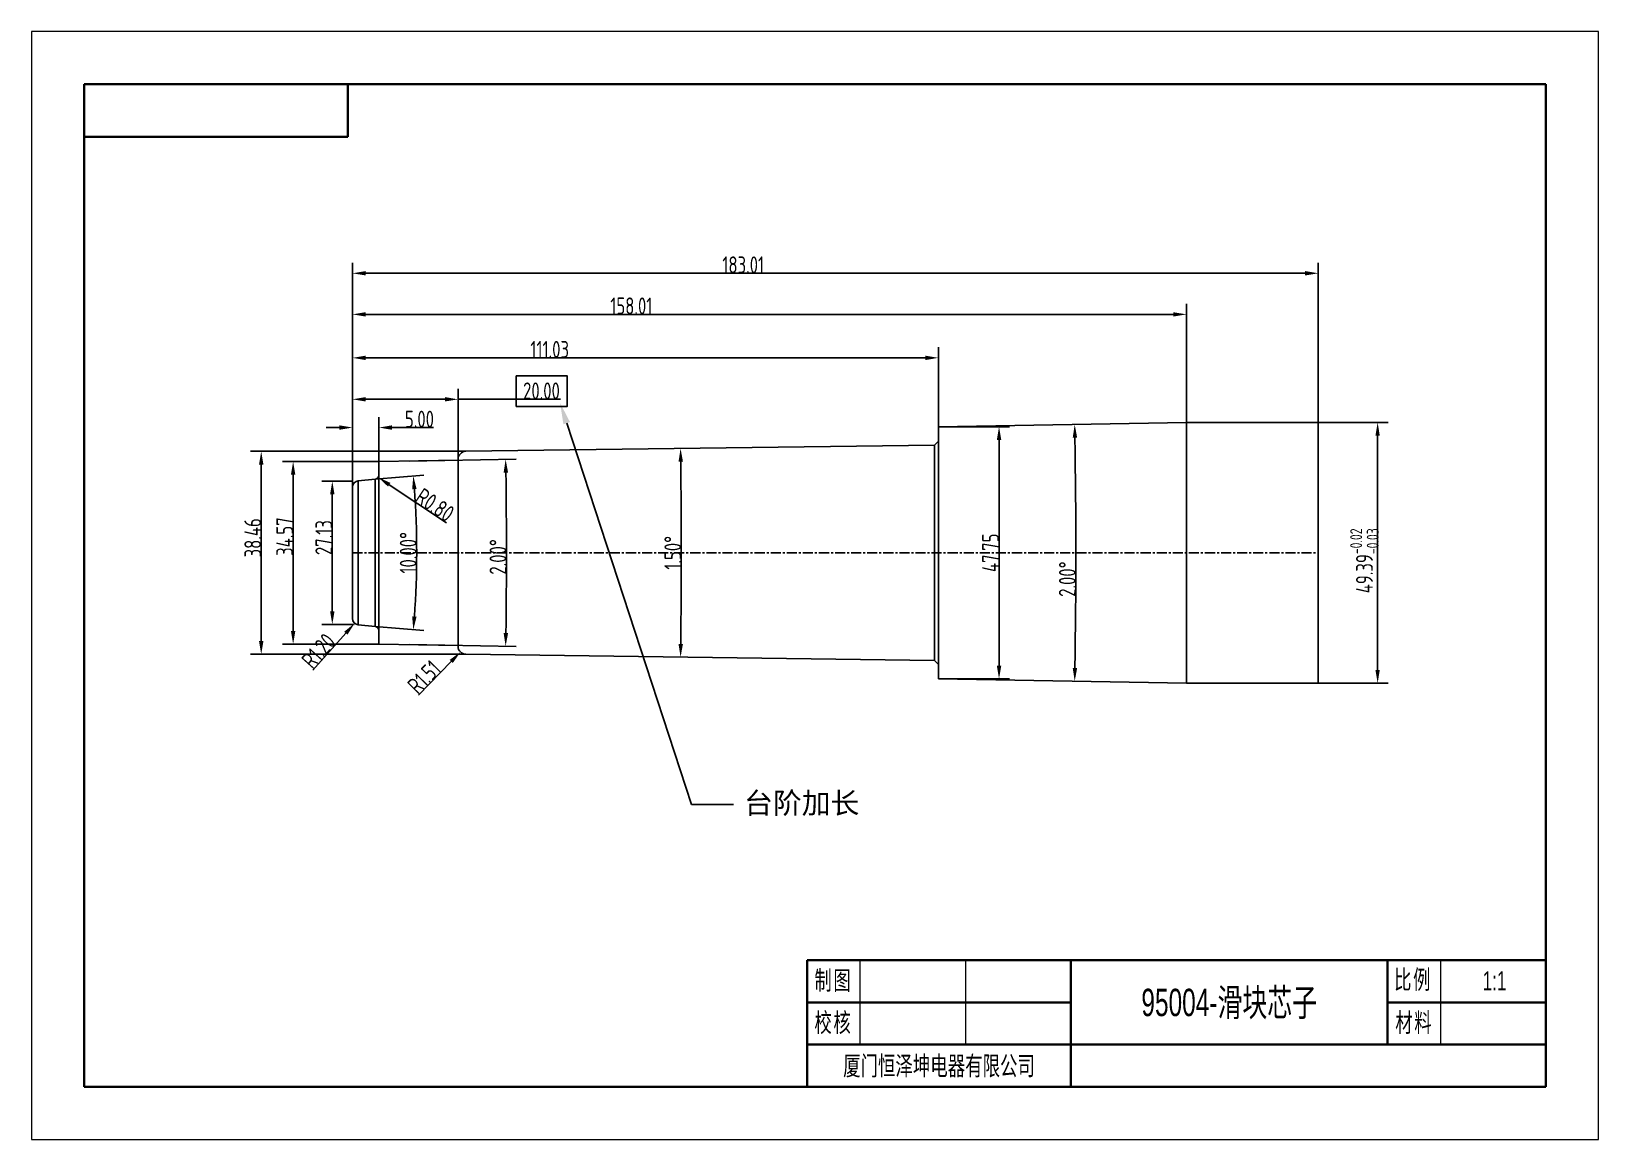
# Model space of a CAD drawing. Header units: millimetres. Extents: x 2204 to 2501, y 1318 to 1528.
import ezdxf
from ezdxf import colors
from ezdxf.entities.mleader import LeaderData, LeaderLine
from ezdxf.enums import TextEntityAlignment as Align
from ezdxf.math import Vec2, Vec3

# ---------------------------------------------------------------- set-up
doc = ezdxf.new("R2010")
doc.units = ezdxf.units.MM
doc.linetypes.add('CENTER', pattern=[0.6, 0.375, -0.075, 0.075, -0.075])
doc.linetypes.add('DIVIDE', pattern=[31.75, 12.7, -6.35, 0, -6.35, 0, -6.35])
doc.layers.get('Defpoints').update_dxf_attribs({"lineweight": 5})
for name, color, linetype, lineweight in [('dim', 82, 'Continuous', 9), ('文字层', 3, 'Continuous', 18), ('粗实线', 7, 'Continuous', 30), ('粗实线层', 7, 'Continuous', 35), ('细实线层', 7, 'Continuous', 18)]:
    doc.layers.add(name, color=color, linetype=linetype, lineweight=lineweight)
doc.styles.get("Standard").update_dxf_attribs({"font": 'arial.ttf'})
doc.styles.add('标准', font='FSGB2312.ttf', dxfattribs={"width": 0.667})
doc.styles.add('标注', font='isocp.shx', dxfattribs={"width": 0.8, "bigfont": 'hztxt.shx'})
doc.dimstyles.new('副本 a4', dxfattribs={"dimtxt": 3.2, "dimasz": 2.5, "dimexe": 2, "dimexo": 0, "dimgap": 0, "dimtad": 1, "dimzin": 0, "dimdsep": 46, "dimtxsty": '标注', "dimcen": 0, "dimdle": 3, "dimclrd": 4, "dimclre": 4, "dimclrt": 6, "dimazin": 0, "dimtfac": 1, "dimtofl": 0, "dimtmove": 0, "dimatfit": 3, "dimfxl": 0, "dimtolj": 1, "dimarcsym": 0})

# ---------------------------------------------------------------- blocks, each defined once
blk = doc.blocks.new('A4图框')
at = {"layer": '粗实线层'}
for p, q in [((-138.5, 95), (-138.5, -95)), ((138.5, 95), (-138.5, 95)), ((-88.5, 95), (-88.5, 85)), ((138.5, -95), (138.5, 95)), ((-88.5, 85), (-138.5, 85)), ((-138.5, -95), (138.5, -95))]:
    blk.add_line(p, q, dxfattribs=at)
at = {"layer": '细实线层'}
for p, q in [((148.5, 105), (-148.5, 105)), ((-148.5, 105), (-148.5, -105)), ((148.5, -105), (148.5, 105)), ((-148.5, -105), (148.5, -105))]:
    blk.add_line(p, q, dxfattribs=at)
at = {"layer": '文字层', "style": '标准', "width": 0.667}
blk.add_attdef('图纸编号', text='', height=5.19, rotation=180, dxfattribs=at).set_placement((-113.41, 90), align=Align.MIDDLE_CENTER)
blk = doc.blocks.new('A4标题栏')
at = {"layer": '粗实线层'}
for p, q in [((-140, 24), (-140, 0)), ((-140, 24), (0, 24)), ((-90, 24), (-90, 0)), ((-30, 24), (-30, 8)), ((0, 24), (0, 0)), ((0, 24), (0, 8)), ((-140, 16), (-90, 16)), ((-30, 16), (0, 16)), ((-140, 8), (0, 8)), ((-140, 0), (0, 0))]:
    blk.add_line(p, q, dxfattribs=at)
at = {"layer": '细实线层'}
for p, q in [((-130, 24), (-130, 8)), ((-110, 24), (-110, 8)), ((-20, 24), (-20, 8))]:
    blk.add_line(p, q, dxfattribs=at)
at = {"layer": '文字层', "char_height": 3.597, "width": 18, "attachment_point": 5, "line_spacing_factor": 0.963108, "style": '标准'}
for s, insert in [('\\T1.1;制图', (-135, 20)), ('{\\T1.1;比例}', (-25.15, 20.14)), ('\\T1.1;校核', (-135, 12)), ('{\\T1.1;材料}', (-24.93, 12.02))]:
    blk.add_mtext(s, dxfattribs=dict(at, insert=insert))
at = {"layer": '文字层', "style": '标准', "width": 0.667}
for tag, height, p in [('制图签名', 3.63, (-120, 20)), ('制图日期', 3.63, (-100, 20)), ('图纸比例', 3.63, (-9.73, 20.09)), ('图纸名称', 5.19, (-60, 16)), ('校核签名', 3.63, (-120, 12)), ('校核日期', 3.63, (-100, 12)), ('材料', 3.63, (-9.94, 12.38)), ('公司名称', 3.63, (-115, 4)), ('图纸编号', 3.63, (-45, 4))]:
    blk.add_attdef(tag, text='', height=height, dxfattribs=at).set_placement(p, align=Align.MIDDLE_CENTER)
blk = doc.blocks.new('A4A-B-Marked')
blk.add_blockref('A4图框', (0, 0))
at = {"layer": '粗实线层'}
blk.add_blockref('A4标题栏', (138.5, -95), dxfattribs=at).add_auto_attribs({'公司名称': '厦门恒泽坤电器有限公司', '图纸比例': '1:1', '图纸名称': '95004-滑块芯子'})
blk = doc.blocks.new('*D23')
at = {"layer": 'Defpoints', "color": 0, "transparency": 16777216}
for p in [(2265.24, 1442.77), (2261.41, 1415.64), (2265.24, 1415.64)]:
    blk.add_point(p, dxfattribs=at)
at = {"layer": '粗实线', "color": 4, "lineweight": -2, "transparency": 16777216}
for p, q in [((2265.24, 1442.77), (2259.41, 1442.77)), ((2261.41, 1440.27), (2261.41, 1418.14)), ((2265.24, 1415.64), (2259.41, 1415.64))]:
    blk.add_line(p, q, dxfattribs=at)
at = {"layer": '粗实线', "color": 4, "transparency": 16777216}
for points in [[(2260.99, 1440.27), (2261.83, 1440.27), (2261.41, 1442.77)], [(2260.99, 1418.14), (2261.83, 1418.14), (2261.41, 1415.64)]]:
    blk.add_solid(points, dxfattribs=at)
at = {"layer": '粗实线', "color": 6, "transparency": 16777216, "insert": (2259.81, 1432.09), "char_height": 3.2, "attachment_point": 5, "rotation": 90, "style": '标注'}
blk.add_mtext('\\A1;27.13', dxfattribs=at)
blk = doc.blocks.new('*D24')
at = {"layer": 'Defpoints', "color": 0, "transparency": 16777216}
for p in [(2270.24, 1446.49), (2253.99, 1411.92), (2270.24, 1411.92)]:
    blk.add_point(p, dxfattribs=at)
at = {"layer": '粗实线', "color": 4, "lineweight": -2, "transparency": 16777216}
for p, q in [((2270.24, 1446.49), (2251.99, 1446.49)), ((2253.99, 1443.99), (2253.99, 1414.42)), ((2270.24, 1411.92), (2251.99, 1411.92))]:
    blk.add_line(p, q, dxfattribs=at)
at = {"layer": '粗实线', "color": 4, "transparency": 16777216}
for points in [[(2253.57, 1443.99), (2254.41, 1443.99), (2253.99, 1446.49)], [(2253.57, 1414.42), (2254.41, 1414.42), (2253.99, 1411.92)]]:
    blk.add_solid(points, dxfattribs=at)
at = {"layer": '粗实线', "color": 6, "transparency": 16777216, "insert": (2252.39, 1432.28), "char_height": 3.2, "attachment_point": 5, "rotation": 90, "style": '标注'}
blk.add_mtext('\\A1;34.57', dxfattribs=at)
blk = doc.blocks.new('*D25')
at = {"layer": 'Defpoints', "color": 0, "transparency": 16777216}
for p in [(2286.73, 1448.44), (2247.94, 1409.98), (2286.73, 1409.98)]:
    blk.add_point(p, dxfattribs=at)
at = {"layer": '粗实线', "color": 4, "lineweight": -2, "transparency": 16777216}
for p, q in [((2286.73, 1448.44), (2245.94, 1448.44)), ((2247.94, 1445.94), (2247.94, 1412.48)), ((2286.73, 1409.98), (2245.94, 1409.98))]:
    blk.add_line(p, q, dxfattribs=at)
at = {"layer": '粗实线', "color": 4, "transparency": 16777216}
for points in [[(2247.53, 1445.94), (2248.36, 1445.94), (2247.94, 1448.44)], [(2247.53, 1412.48), (2248.36, 1412.48), (2247.94, 1409.98)]]:
    blk.add_solid(points, dxfattribs=at)
at = {"layer": '粗实线', "color": 6, "transparency": 16777216, "insert": (2246.34, 1432.05), "char_height": 3.2, "attachment_point": 5, "rotation": 90, "style": '标注'}
blk.add_mtext('\\A1;38.46', dxfattribs=at)
blk = doc.blocks.new('*D26')
at = {"layer": 'Defpoints', "color": 0, "transparency": 16777216}
for p in [(2376.27, 1453.08), (2376.27, 1405.33), (2387.76, 1405.33)]:
    blk.add_point(p, dxfattribs=at)
at = {"layer": '粗实线', "color": 4, "lineweight": -2, "transparency": 16777216}
for p, q in [((2376.27, 1453.08), (2389.76, 1453.08)), ((2387.76, 1450.58), (2387.76, 1407.83)), ((2376.27, 1405.33), (2389.76, 1405.33))]:
    blk.add_line(p, q, dxfattribs=at)
at = {"layer": '粗实线', "color": 4, "transparency": 16777216}
for points in [[(2387.34, 1450.58), (2388.18, 1450.58), (2387.76, 1453.08)], [(2387.34, 1407.83), (2388.18, 1407.83), (2387.76, 1405.33)]]:
    blk.add_solid(points, dxfattribs=at)
at = {"layer": '粗实线', "color": 6, "transparency": 16777216, "insert": (2386.16, 1429.21), "char_height": 3.2, "attachment_point": 5, "rotation": 90, "style": '标注'}
blk.add_mtext('\\A1;47.75', dxfattribs=at)
blk = doc.blocks.new('*D27')
at = {"layer": 'Defpoints', "color": 0, "transparency": 16777216}
for p in [(2448.26, 1453.9), (2448.26, 1404.51), (2459.5, 1404.51)]:
    blk.add_point(p, dxfattribs=at)
at = {"layer": '粗实线', "color": 4, "lineweight": -2, "transparency": 16777216}
for p, q in [((2448.26, 1453.9), (2461.5, 1453.9)), ((2459.5, 1451.4), (2459.5, 1407.01)), ((2448.26, 1404.51), (2461.5, 1404.51))]:
    blk.add_line(p, q, dxfattribs=at)
at = {"layer": '粗实线', "color": 4, "transparency": 16777216}
for points in [[(2459.08, 1451.4), (2459.91, 1451.4), (2459.5, 1453.9)], [(2459.08, 1407.01), (2459.91, 1407.01), (2459.5, 1404.51)]]:
    blk.add_solid(points, dxfattribs=at)
at = {"layer": '粗实线', "color": 6, "transparency": 16777216, "insert": (2457, 1427.7), "char_height": 3.2, "attachment_point": 5, "rotation": 90, "style": '标注'}
blk.add_mtext('\\A1;49.39{\\Fisocp,hztxt|c134;\\H0.7x;\\S-0.02^ -0.03;}', dxfattribs=at)
blk = doc.blocks.new('*D28')
at = {"layer": 'Defpoints', "color": 0, "transparency": 16777216}
for p in [(2376.27, 1453.08), (2423.26, 1453.9), (2402.29, 1437.32), (2376.27, 1405.33), (2423.26, 1404.51)]:
    blk.add_point(p, dxfattribs=at)
at = {"layer": '粗实线', "color": 4, "lineweight": -2, "transparency": 16777216}
blk.add_arc((1008.53, 1429.21), 1393.78, 359.10277, 0.89723, dxfattribs=at)
at = {"layer": '粗实线', "color": 4, "transparency": 16777216}
for points in [[(2401.72, 1451.02), (2402.56, 1451.04), (2402.1, 1453.53)], [(2402.56, 1407.37), (2401.72, 1407.39), (2402.1, 1404.88)]]:
    blk.add_solid(points, dxfattribs=at)
at = {"layer": '粗实线', "color": 6, "transparency": 16777216, "insert": (2400.7, 1424.22), "char_height": 3.2, "attachment_point": 5, "rotation": 89.7949, "style": '标注'}
blk.add_mtext('\\A1;2.00°', dxfattribs=at)
blk = doc.blocks.new('*D30')
at = {"layer": 'Defpoints', "color": 0, "transparency": 16777216}
for p in [(2270.24, 1446.49), (2275.97, 1446.59), (2294.4, 1435.11), (2270.24, 1411.92), (2275.97, 1411.82)]:
    blk.add_point(p, dxfattribs=at)
at = {"layer": '粗实线', "color": 4, "lineweight": -2, "transparency": 16777216}
for p, q in [((2275.97, 1446.59), (2296.26, 1446.95)), ((2275.97, 1411.82), (2296.26, 1411.47))]:
    blk.add_line(p, q, dxfattribs=at)
blk.add_arc((1279.9, 1429.21), 1014.52, 359.14119, 0.85881, dxfattribs=at)
at = {"layer": '粗实线', "color": 4, "transparency": 16777216}
for points in [[(2293.88, 1444.41), (2294.72, 1444.42), (2294.26, 1446.91)], [(2294.72, 1413.99), (2293.88, 1414.01), (2294.26, 1411.5)]]:
    blk.add_solid(points, dxfattribs=at)
at = {"layer": '粗实线', "color": 6, "transparency": 16777216, "insert": (2292.81, 1428.43), "char_height": 3.2, "attachment_point": 5, "rotation": 89.9564, "style": '标注'}
blk.add_mtext('\\A1;2.00°', dxfattribs=at)
blk = doc.blocks.new('*D31')
at = {"layer": 'Defpoints', "color": 0, "transparency": 16777216}
for p in [(2266.34, 1442.86), (2269.51, 1443.14), (2277.33, 1424.34), (2266.34, 1415.55), (2269.51, 1415.27)]:
    blk.add_point(p, dxfattribs=at)
at = {"layer": '粗实线', "color": 4, "lineweight": -2, "transparency": 16777216}
for p, q in [((2269.51, 1443.14), (2278.75, 1443.95)), ((2269.51, 1415.27), (2278.75, 1414.46))]:
    blk.add_line(p, q, dxfattribs=at)
blk.add_arc((2110.22, 1429.21), 167.18, 355.8568, 4.1432, dxfattribs=at)
at = {"layer": '粗实线', "color": 4, "transparency": 16777216}
for points in [[(2276.55, 1441.25), (2277.38, 1441.32), (2276.76, 1443.78)], [(2277.38, 1417.09), (2276.55, 1417.16), (2276.76, 1414.64)]]:
    blk.add_solid(points, dxfattribs=at)
at = {"layer": '粗实线', "color": 6, "transparency": 16777216, "insert": (2275.8, 1429.21), "char_height": 3.2, "attachment_point": 5, "rotation": 90, "style": '标注'}
blk.add_mtext('\\A1;10.00°', dxfattribs=at)
blk = doc.blocks.new('*D32')
at = {"layer": 'Defpoints', "color": 0, "transparency": 16777216}
for p in [(2270.24, 1452.94), (2270.24, 1445.16), (2265.24, 1441.26)]:
    blk.add_point(p, dxfattribs=at)
at = {"layer": '粗实线', "color": 4, "lineweight": -2, "transparency": 16777216}
for p, q in [((2262.74, 1452.94), (2260.24, 1452.94)), ((2265.24, 1441.26), (2265.24, 1454.94)), ((2270.24, 1445.16), (2270.24, 1454.94)), ((2272.74, 1452.94), (2280.62, 1452.94))]:
    blk.add_line(p, q, dxfattribs=at)
at = {"layer": '粗实线', "color": 4, "transparency": 16777216}
for points in [[(2262.74, 1453.36), (2262.74, 1452.52), (2265.24, 1452.94)], [(2272.74, 1453.36), (2272.74, 1452.52), (2270.24, 1452.94)]]:
    blk.add_solid(points, dxfattribs=at)
at = {"layer": '粗实线', "color": 6, "transparency": 16777216, "insert": (2277.93, 1454.54), "char_height": 3.2, "attachment_point": 5, "style": '标注'}
blk.add_mtext('\\A1;5.00', dxfattribs=at)
blk = doc.blocks.new('*D33')
at = {"layer": 'Defpoints', "color": 0, "transparency": 16777216}
for p in [(2285.24, 1458.29), (2285.24, 1446.93), (2265.24, 1441.26)]:
    blk.add_point(p, dxfattribs=at)
at = {"layer": 'dim', "color": 4, "lineweight": -2, "transparency": 16777216}
for p, q in [((2265.24, 1441.26), (2265.24, 1460.29)), ((2267.74, 1458.29), (2282.74, 1458.29)), ((2285.24, 1446.93), (2285.24, 1460.29)), ((2285.24, 1458.29), (2304.67, 1458.29))]:
    blk.add_line(p, q, dxfattribs=at)
at = {"layer": 'dim', "color": 4, "transparency": 16777216}
for points in [[(2267.74, 1458.71), (2267.74, 1457.88), (2265.24, 1458.29)], [(2282.74, 1458.71), (2282.74, 1457.88), (2285.24, 1458.29)]]:
    blk.add_solid(points, dxfattribs=at)
at = {"layer": 'dim', "color": 6, "transparency": 16777216, "insert": (2301.05, 1459.89), "char_height": 3.2, "attachment_point": 5, "style": '标注'}
blk.add_mtext('\\A1;20.00', dxfattribs=at)
blk = doc.blocks.new('*D34')
at = {"layer": 'Defpoints', "color": 0, "transparency": 16777216}
for p in [(2376.27, 1466.15), (2376.27, 1445.09), (2265.24, 1441.26)]:
    blk.add_point(p, dxfattribs=at)
at = {"layer": '粗实线', "color": 4, "lineweight": -2, "transparency": 16777216}
for p, q in [((2265.24, 1441.26), (2265.24, 1468.15)), ((2376.27, 1445.09), (2376.27, 1468.15)), ((2267.74, 1466.15), (2373.77, 1466.15))]:
    blk.add_line(p, q, dxfattribs=at)
at = {"layer": '粗实线', "color": 4, "transparency": 16777216}
for points in [[(2267.74, 1466.56), (2267.74, 1465.73), (2265.24, 1466.15)], [(2373.77, 1466.56), (2373.77, 1465.73), (2376.27, 1466.15)]]:
    blk.add_solid(points, dxfattribs=at)
at = {"layer": '粗实线', "color": 6, "transparency": 16777216, "insert": (2302.61, 1467.75), "char_height": 3.2, "attachment_point": 5, "style": '标注'}
blk.add_mtext('\\A1;111.03', dxfattribs=at)
blk = doc.blocks.new('*D35')
at = {"layer": 'Defpoints', "color": 0, "transparency": 16777216}
for p in [(2423.26, 1474.39), (2423.26, 1444.87), (2265.24, 1441.26)]:
    blk.add_point(p, dxfattribs=at)
at = {"layer": '粗实线', "color": 4, "lineweight": -2, "transparency": 16777216}
for p, q in [((2265.24, 1441.26), (2265.24, 1476.39)), ((2423.26, 1444.87), (2423.26, 1476.39)), ((2267.74, 1474.39), (2420.76, 1474.39))]:
    blk.add_line(p, q, dxfattribs=at)
at = {"layer": '粗实线', "color": 4, "transparency": 16777216}
for points in [[(2267.74, 1474.8), (2267.74, 1473.97), (2265.24, 1474.39)], [(2420.76, 1474.8), (2420.76, 1473.97), (2423.26, 1474.39)]]:
    blk.add_solid(points, dxfattribs=at)
at = {"layer": '粗实线', "color": 6, "transparency": 16777216, "insert": (2318.08, 1475.99), "char_height": 3.2, "attachment_point": 5, "style": '标注'}
blk.add_mtext('\\A1;158.01', dxfattribs=at)
blk = doc.blocks.new('*D36')
at = {"layer": 'Defpoints', "color": 0, "transparency": 16777216}
for p in [(2448.26, 1482.17), (2265.24, 1440.47), (2448.26, 1440.47)]:
    blk.add_point(p, dxfattribs=at)
at = {"layer": '粗实线', "color": 4, "lineweight": -2, "transparency": 16777216}
for p, q in [((2265.24, 1440.47), (2265.24, 1484.17)), ((2267.74, 1482.17), (2445.76, 1482.17)), ((2448.26, 1440.47), (2448.26, 1484.17))]:
    blk.add_line(p, q, dxfattribs=at)
at = {"layer": '粗实线', "color": 4, "transparency": 16777216}
for points in [[(2267.74, 1482.59), (2267.74, 1481.76), (2265.24, 1482.17)], [(2445.76, 1482.59), (2445.76, 1481.76), (2448.26, 1482.17)]]:
    blk.add_solid(points, dxfattribs=at)
at = {"layer": '粗实线', "color": 6, "transparency": 16777216, "insert": (2339.28, 1483.77), "char_height": 3.2, "attachment_point": 5, "style": '标注'}
blk.add_mtext('\\A1;183.01', dxfattribs=at)
blk = doc.blocks.new('*D37')
at = {"layer": 'Defpoints', "color": 0, "transparency": 16777216}
for p in [(2286.75, 1411.48), (2285.7, 1410.41)]:
    blk.add_point(p, dxfattribs=at)
at = {"layer": '粗实线', "color": 4, "lineweight": -2, "transparency": 16777216}
blk.add_line((2277.72, 1402.26), (2283.95, 1408.62), dxfattribs=at)
at = {"layer": '粗实线', "color": 4, "transparency": 16777216}
blk.add_solid([(2283.65, 1408.91), (2284.25, 1408.33), (2285.7, 1410.41)], dxfattribs=at)
at = {"layer": '粗实线', "color": 6, "transparency": 16777216, "insert": (2278.82, 1405.67), "char_height": 3.2, "attachment_point": 5, "rotation": 45.6087, "style": '标注'}
blk.add_mtext('\\A1;R1.51', dxfattribs=at)
blk = doc.blocks.new('*D38')
at = {"layer": 'Defpoints', "color": 0, "transparency": 16777216}
for p in [(2266.44, 1416.74), (2265.64, 1415.85)]:
    blk.add_point(p, dxfattribs=at)
at = {"layer": '粗实线', "color": 4, "lineweight": -2, "transparency": 16777216}
blk.add_line((2257.7, 1406.97), (2263.98, 1413.98), dxfattribs=at)
at = {"layer": '粗实线', "color": 4, "transparency": 16777216}
blk.add_solid([(2263.67, 1414.26), (2264.29, 1413.71), (2265.64, 1415.85)], dxfattribs=at)
at = {"layer": '粗实线', "color": 6, "transparency": 16777216, "insert": (2258.81, 1410.61), "char_height": 3.2, "attachment_point": 5, "rotation": 48.211, "style": '标注'}
blk.add_mtext('\\A1;R1.20', dxfattribs=at)
blk = doc.blocks.new('*D39')
at = {"layer": 'Defpoints', "color": 0, "transparency": 16777216}
for p in [(2269.44, 1443.94), (2270.11, 1443.5)]:
    blk.add_point(p, dxfattribs=at)
at = {"layer": '粗实线', "color": 4, "lineweight": -2, "transparency": 16777216}
blk.add_line((2283.07, 1434.89), (2272.19, 1442.11), dxfattribs=at)
at = {"layer": '粗实线', "color": 4, "transparency": 16777216}
blk.add_solid([(2272.42, 1442.46), (2271.96, 1441.77), (2270.11, 1443.5)], dxfattribs=at)
at = {"layer": '粗实线', "color": 6, "transparency": 16777216, "insert": (2280.86, 1438.27), "char_height": 3.2, "attachment_point": 5, "rotation": 326.4114, "style": '标注'}
blk.add_mtext('\\A1;R0.80', dxfattribs=at)
blk = doc.blocks.new('*D43')
at = {"layer": 'Defpoints', "color": 0, "transparency": 16777216}
for p in [(2375.52, 1449.6), (2286.73, 1448.44), (2327.52, 1422.62), (2286.73, 1409.98), (2375.52, 1408.81)]:
    blk.add_point(p, dxfattribs=at)
at = {"layer": 'dim', "color": 4, "lineweight": -2, "transparency": 16777216}
blk.add_arc((817.65, 1429.21), 1509.89, 359.34487, 0.65513, dxfattribs=at)
at = {"layer": 'dim', "color": 4, "transparency": 16777216}
for points in [[(2327.02, 1446.47), (2327.86, 1446.48), (2327.41, 1448.97)], [(2327.86, 1411.94), (2327.02, 1411.95), (2327.41, 1409.44)]]:
    blk.add_solid(points, dxfattribs=at)
at = {"layer": 'dim', "color": 6, "transparency": 16777216, "insert": (2325.94, 1429.21), "char_height": 3.2, "attachment_point": 5, "rotation": 90, "style": '标注'}
blk.add_mtext('\\A1;1.50°', dxfattribs=at)

msp = doc.modelspace()

# ---------------------------------------------------------------- linework, layer by layer
at = {"color": 7, "linetype": 'Continuous'}
for p, q in [((2376.27, 1453.08), (2423.256, 1453.901)), ((2376.27, 1405.332), (2376.27, 1453.08)), ((2423.256, 1453.901), (2423.256, 1404.512)), ((2423.256, 1453.901), (2448.256, 1453.901)), ((2448.256, 1453.901), (2448.256, 1404.512)), ((2286.733, 1448.438), (2375.516, 1449.6)), ((2375.516, 1449.6), (2376.27, 1450.367)), ((2375.516, 1408.813), (2375.516, 1449.6)), ((2265.242, 1441.669), (2265.242, 1416.743)), ((2269.512, 1443.142), (2266.338, 1442.865)), ((2266.338, 1442.865), (2266.338, 1415.548)), ((2269.512, 1415.27), (2269.512, 1443.142)), ((2269.512, 1415.27), (2266.338, 1415.548)), ((2286.733, 1409.975), (2375.516, 1408.813)), ((2375.516, 1408.813), (2376.27, 1408.046)), ((2376.27, 1405.332), (2423.256, 1404.512)), ((2423.256, 1404.512), (2448.256, 1404.512))]:
    msp.add_line(p, q, dxfattribs=at)
at = {"color": 1, "linetype": 'Continuous'}
for p, q in [((2270.242, 1446.493), (2285.242, 1446.755)), ((2270.242, 1411.92), (2270.242, 1446.493)), ((2285.242, 1411.485), (2285.242, 1446.928)), ((2270.242, 1411.92), (2285.242, 1411.658))]:
    msp.add_line(p, q, dxfattribs=at)
at = {"color": 2, "linetype": 'DIVIDE', "ltscale": 0.01}
for p, q in [((2265.242, 1442.769), (2265.242, 1442.34)), ((2265.242, 1415.644), (2265.67, 1415.606))]:
    msp.add_line(p, q, dxfattribs=at)
at = {"color": 1, "linetype": 'CENTER', "ltscale": 5.08}
msp.add_line((2265.242, 1429.206), (2448.256, 1429.206), dxfattribs=at)
msp.add_lwpolyline([(2296.27, 1462.735), (2305.947, 1462.735), (2305.947, 1456.933), (2296.27, 1456.933)], close=True)
at = {"color": 1, "linetype": 'Continuous'}
for centre, start, end in [((2286.752, 1446.928), 90.75, 180), ((2286.752, 1411.485), 180, 269.25)]:
    msp.add_arc(centre, 1.51, start, end, dxfattribs=at)
at = {"color": 7, "linetype": 'Continuous'}
for centre, radius, start, end in [((2269.442, 1443.939), 0.8, 275, 360), ((2266.442, 1441.669), 1.2, 95, 180), ((2266.442, 1416.743), 1.2, 180, 265), ((2269.442, 1414.473), 0.8, 0, 85)]:
    msp.add_arc(centre, radius, start, end, dxfattribs=at)

# ---------------------------------------------------------------- block references
msp.add_blockref('A4A-B-Marked', (2352.883, 1423.013))

# ---------------------------------------------------------------- dimensions: what is measured, and where the dimension line sits
at = {"layer": 'dim', "color": 3}
dim = msp.add_linear_dim(base=(2285.242, 1458.293), p1=(2265.242, 1441.262), p2=(2285.242, 1446.928), dimstyle='副本 a4', dxfattribs=at)
dim.commit()
dim.dimension.update_dxf_attribs({"geometry": '*D33', "text_midpoint": (2301.049, 1458.293), "dimtype": 160})
at = {"layer": 'dim'}
dim = msp.add_angular_dim_2l(base=(2327.524, 1422.618), line1=((2286.733, 1409.975), (2375.516, 1408.813)), line2=((2286.733, 1448.438), (2375.516, 1449.6)), dimstyle='副本 a4', dxfattribs=at)
dim.commit()
dim.dimension.update_dxf_attribs({"geometry": '*D43', "text_midpoint": (2325.938, 1429.206)})
at = {"layer": '粗实线'}
for base, p1, p2, picture, middle in [((2448.256, 1482.174), (2265.242, 1440.469), (2448.256, 1440.469), '*D36', (2339.279, 1482.174)), ((2423.256, 1474.386), (2265.242, 1441.262), (2423.256, 1444.866), '*D35', (2318.078, 1474.386)), ((2376.27, 1466.146), (2265.242, 1441.262), (2376.27, 1445.085), '*D34', (2302.611, 1466.146)), ((2270.242, 1452.94), (2265.242, 1441.262), (2270.242, 1445.156), '*D32', (2277.931, 1452.94))]:
    dim = msp.add_linear_dim(base=base, p1=p1, p2=p2, dimstyle='副本 a4', dxfattribs=at)
    dim.commit()
    dim.dimension.update_dxf_attribs({"geometry": picture, "text_midpoint": middle, "dimtype": 160})
for base, line1, line2, picture, middle in [((2402.286, 1437.315), ((2376.27, 1405.332), (2423.256, 1404.512)), ((2376.27, 1453.08), (2423.256, 1453.901)), '*D28', (2402.301, 1424.218)), ((2294.397, 1435.109), ((2270.242, 1411.92), (2275.971, 1411.82)), ((2270.242, 1446.493), (2275.971, 1446.593)), '*D30', (2294.414, 1428.434)), ((2277.3268, 1424.3441), ((2269.5121, 1415.2703), (2266.3378, 1415.548)), ((2269.5121, 1443.1425), (2266.3378, 1442.8648)), '*D31', (2277.3975, 1429.2064))]:
    dim = msp.add_angular_dim_2l(base=base, line1=line1, line2=line2, dimstyle='副本 a4', dxfattribs=at)
    dim.commit()
    dim.dimension.update_dxf_attribs({"geometry": picture, "text_midpoint": middle, "dimtype": 162})
for base, p1, p2, picture, middle in [((2387.761, 1405.332), (2376.27, 1453.08), (2376.27, 1405.332), '*D26', (2387.761, 1429.206)), ((2247.944, 1409.975), (2286.733, 1448.438), (2286.733, 1409.975), '*D25', (2247.944, 1432.047)), ((2253.99, 1411.92), (2270.242, 1446.493), (2270.242, 1411.92), '*D24', (2253.99, 1432.28)), ((2261.41, 1415.6438), (2265.2424, 1442.7689), (2265.2424, 1415.6438), '*D23', (2261.41, 1432.0863))]:
    dim = msp.add_linear_dim(base=base, p1=p1, p2=p2, angle=90, dimstyle='副本 a4', dxfattribs=at)
    dim.commit()
    dim.dimension.update_dxf_attribs({"geometry": picture, "text_midpoint": middle, "dimtype": 160})
dim = msp.add_linear_dim(base=(2459.496, 1404.512), p1=(2448.256, 1453.901), p2=(2448.256, 1404.512), angle=90, text='<>{\\Fisocp,hztxt|c134;\\H0.7x;\\S-0.02^ -0.03;}', dimstyle='副本 a4', dxfattribs=at)
dim.commit()
dim.dimension.update_dxf_attribs({"geometry": '*D27', "text_midpoint": (2459.496, 1427.699), "dimtype": 160})
dim = msp.add_radius_dim(center=(2269.442, 1443.939), mpoint=(2270.109, 1443.497), dimstyle='副本 a4', dxfattribs=at)
dim.commit()
dim.dimension.update_dxf_attribs({"geometry": '*D39', "text_midpoint": (2279.979, 1436.942), "dimtype": 164})
for center, mpoint, picture, middle in [((2266.442, 1416.743), (2265.643, 1415.849), '*D38', (2258.814, 1410.61)), ((2286.752, 1411.485), (2285.698, 1410.408), '*D37', (2279.961, 1404.548))]:
    dim = msp.add_radius_dim(center=center, mpoint=mpoint, dimstyle='副本 a4', dxfattribs=at)
    dim.commit()
    dim.dimension.update_dxf_attribs({"geometry": picture, "text_midpoint": middle})

# ---------------------------------------------------------------- leaders
ml = msp.add_multileader_mtext('Standard')
ml.set_content('{\\fSimSun|b0|i0|c134|p2;台阶加长}', color=256)
ml.set_leader_properties()
ml.build(insert=Vec2(0, 0))
ctx = ml.context
ctx.base_point, ctx.plane_origin = Vec3(2337.455, 1381.532), Vec3(2304.589, 1457.572)
notes = []
notes.append((ctx, [(0, (1, 1, 0), (2329.455, 1381.532), (1, 0), 8, [(0, [(2304.589, 1457.572)], 0, [])])]))
ctx.mtext.insert, ctx.mtext.flow_direction = Vec3(2339.455, 1383.798), 5
for ctx, leaders in notes:
    for number, flags, end, landing, length, lines in leaders:
        leader = LeaderData()
        leader.index, (leader.has_last_leader_line, leader.has_dogleg_vector, leader.attachment_direction) = number, flags
        leader.last_leader_point, leader.dogleg_vector, leader.dogleg_length = Vec3(end), Vec3(landing), length
        for number, points, colour, breaks in lines:
            line = LeaderLine()
            line.index, line.vertices, line.color, line.breaks = number, Vec3.list(points), colors.encode_raw_color(colour), breaks
            leader.lines.append(line)
        ctx.leaders.append(leader)

doc.saveas('drawing.dxf')
